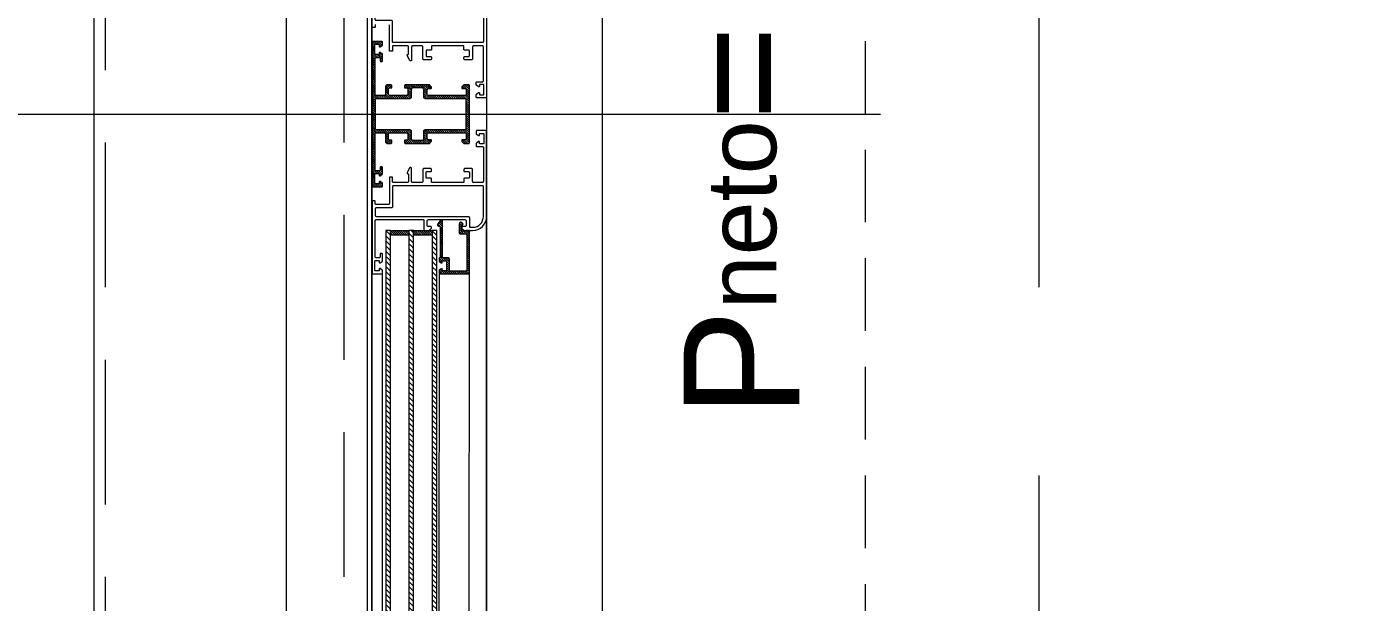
# Model space of a CAD drawing. Header units: feet. Extents: x 92587 to 97987, y -55119 to -48334.
# Drawn here: x 94591.7 to 94705.8, y -52699.6 to -52649.8 of the extents above; entities that cross this region are included whole.
import ezdxf

# ---------------------------------------------------------------- set-up
doc = ezdxf.new("R2010")
doc.units = ezdxf.units.FT
doc.header["$LTSCALE"] = 50
doc.header["$MEASUREMENT"] = 0
doc.linetypes.add('AXES', pattern=[2, 1.25, -0.25, 0.25, -0.25])
doc.linetypes.add('CACHE', pattern=[0.375, 0.25, -0.125])
doc.layers.get('0').update_dxf_attribs({"color": 8})
for name, color, linetype in [('AXES', 10, 'AXES'), ('BORD', 5, 'Continuous'), ('COTE 50ème', 1, 'Continuous')]:
    doc.layers.add(name, color=color, linetype=linetype)
for name, color, linetype, lineweight in [('BETON CACHE', 4, 'CACHE', 5), ('CONSOLE ISOL.', 214, 'Continuous', 15), ('EXISTANT BORD', 251, 'Continuous', 60), ('MACONNERIE COUPE', 7, 'Continuous', 30), ('WINDOWS', 21, 'Continuous', 5)]:
    doc.layers.add(name, color=color, linetype=linetype, lineweight=lineweight)
doc.styles.add('GENERATED_STYLE_1', font='arial.ttf')
doc.styles.add('RS_TXT_50', font='arial.ttf', dxfattribs={"height": 12.5})
doc.dimstyles.new('RS_50CM_LINEAIRE', dxfattribs={"dimscale": 5, "dimtxt": 12.5, "dimasz": 1.5, "dimexe": 1, "dimexo": 2.5, "dimgap": 1, "dimtad": 1, "dimdec": 1, "dimrnd": 0.5, "dimdsep": 46, "dimtxsty": 'RS_TXT_50', "dimblk1": 'ARCHTICK', "dimblk2": 'ARCHTICK', "dimsah": 1, "dimcen": 2.5, "dimdle": 1, "dimclrt": 4, "dimadec": 0, "dimazin": 2, "dimtfac": 1, "dimtdec": 1, "dimtix": 1, "dimtmove": 2, "dimatfit": 3, "dimfxl": 1, "dimtolj": 1, "dimtzin": 0, "dimarcsym": 0})
pattern_1 = [(135, (-46708.70849, -43852.52553), (-0.08838834765, -0.08838834765), [])]

# ---------------------------------------------------------------- blocks, each defined once
blk = doc.blocks.new('A$C1cd8c289')
at = {"layer": 'AXES', "lineweight": 5, "ltscale": 1.3}
blk.add_line((-30, -4150), (-30, -1058.41), dxfattribs=at)
blk = doc.blocks.new('DRITARE POS 2')
at = {"layer": 'WINDOWS'}
h = blk.add_hatch(dxfattribs=at)
h.set_pattern_fill('ANSI31', color=256, angle=450)
h.set_pattern_definition(pattern_1)
h.paths.add_polyline_path([(-9.61, -85.22, -0.414214), (-9.56, -85.16), (-9.26, -85.16, -0.414214), (-9.2, -85.22), (-9.2, -85.44, 1), (-9, -85.44), (-9, -84.9, 0.250765), (-9.02, -84.86), (-9.19, -84.74, 0.599022), (-9.28, -84.79), (-9.28, -84.87, -0.414214), (-9.33, -84.92), (-9.59, -84.92, -0.414214), (-9.65, -84.87), (-9.65, -84.08, -0.414214), (-9.59, -84.03), (-9.33, -84.03, -0.414214), (-9.28, -84.08), (-9.28, -84.19, 0.599022), (-9.19, -84.24), (-9.02, -84.13, 0.250765), (-9, -84.08), (-9, -83.84, 0.414214), (-9.05, -83.78), (-9.84, -83.78, 0.414214), (-9.89, -83.84), (-9.89, -90.06), (-9.89, -96.27, 0.414214), (-9.84, -96.33), (-9.05, -96.33, 0.414214), (-9, -96.27), (-9, -96.03, 0.250765), (-9.02, -95.98), (-9.19, -95.87, 0.599022), (-9.28, -95.92), (-9.28, -96.03, -0.414214), (-9.33, -96.08), (-9.59, -96.08, -0.414214), (-9.65, -96.03), (-9.65, -95.24, -0.414214), (-9.59, -95.19), (-9.33, -95.19, -0.414214), (-9.28, -95.24), (-9.28, -95.32, 0.599022), (-9.19, -95.37), (-9.02, -95.25, 0.250765), (-9, -95.21), (-9, -94.68, 1), (-9.2, -94.68), (-9.2, -94.89, -0.414214), (-9.26, -94.95), (-9.56, -94.95, -0.414214), (-9.61, -94.89), (-9.61, -91.72, -0.414214), (-9.56, -91.66), (-8.83, -91.66, -0.414214), (-8.74, -91.75), (-8.74, -92.41, 0.414214), (-8.55, -92.59), (-8.29, -92.59, 0.198912), (-8.25, -92.58), (-8.19, -92.52, 0.198912), (-8.18, -92.48), (-8.18, -92.37, 0.414214), (-8.23, -92.31), (-8.4, -92.31, -0.414214), (-8.46, -92.26), (-8.46, -91.75, -0.414214), (-8.36, -91.66), (-6.91, -91.66, -0.414214), (-6.81, -91.75), (-6.81, -92.26, -0.414214), (-6.87, -92.31), (-7.04, -92.31, 0.414214), (-7.09, -92.37), (-7.09, -92.48, 0.198912), (-7.08, -92.52), (-7.02, -92.58, 0.198912), (-6.98, -92.59), (-4.97, -92.59, 0.198912), (-4.93, -92.58), (-4.78, -92.42, 0.198912), (-4.76, -92.38), (-4.76, -92.31, 0.414214), (-4.82, -92.26), (-5, -92.26, -0.340481), (-5.13, -92.16), (-5.13, -91.75, -0.414214), (-5.04, -91.66), (-1.87, -91.66, -0.414214), (-1.77, -91.75), (-1.77, -92.16, -0.414214), (-1.87, -92.26), (-2.09, -92.26, 0.414214), (-2.15, -92.31), (-2.15, -92.38, 0.198912), (-2.13, -92.42), (-1.98, -92.58, 0.198912), (-1.94, -92.59), (-1.55, -92.59, 0.414214), (-1.49, -92.54), (-1.49, -90.06), (-1.49, -87.57, 0.414214), (-1.55, -87.52), (-1.94, -87.52, 0.198912), (-1.98, -87.53), (-2.13, -87.69, 0.198912), (-2.15, -87.73), (-2.15, -87.8, 0.414214), (-2.09, -87.85), (-1.87, -87.85, -0.414214), (-1.77, -87.95), (-1.77, -88.36, -0.414214), (-1.87, -88.45), (-5.04, -88.45, -0.414214), (-5.13, -88.36), (-5.13, -87.95, -0.340481), (-5, -87.85), (-4.82, -87.85, 0.414214), (-4.76, -87.8), (-4.76, -87.73, 0.198912), (-4.78, -87.69), (-4.93, -87.53, 0.198912), (-4.97, -87.52), (-6.98, -87.52, 0.198912), (-7.02, -87.53), (-7.08, -87.59, 0.198912), (-7.09, -87.63), (-7.09, -87.74, 0.414214), (-7.04, -87.8), (-6.87, -87.8, -0.414214), (-6.81, -87.85), (-6.81, -88.36, -0.414214), (-6.91, -88.45), (-8.36, -88.45, -0.414214), (-8.46, -88.36), (-8.46, -87.85, -0.414214), (-8.4, -87.8), (-8.23, -87.8, 0.414214), (-8.18, -87.74), (-8.18, -87.63, 0.198912), (-8.19, -87.59), (-8.25, -87.53, 0.198912), (-8.29, -87.52), (-8.55, -87.52, 0.414214), (-8.74, -87.7), (-8.74, -88.36, -0.414214), (-8.83, -88.45), (-9.56, -88.45, -0.414214), (-9.61, -88.39)])
h.paths.add_polyline_path([(-9.56, -88.73), (-6.63, -88.73), (-6.53, -88.64), (-6.53, -87.89), (-6.44, -87.8), (-5.51, -87.8), (-5.41, -87.89), (-5.41, -88.64), (-5.32, -88.73), (-1.83, -88.73), (-1.77, -88.79), (-1.77, -90.06), (-1.77, -91.32), (-1.83, -91.38), (-5.32, -91.38), (-5.41, -91.47), (-5.41, -92.22), (-5.51, -92.31), (-6.44, -92.31), (-6.53, -92.22), (-6.53, -91.47), (-6.63, -91.38), (-9.56, -91.38), (-9.61, -91.32), (-9.61, -90.06), (-9.61, -88.79)], flags=16)
at = {"layer": 'WINDOWS', "transparency": 33554559}
h = blk.add_hatch(dxfattribs=at)
h.set_pattern_fill('ANSI31', color=256, angle=450)
h.set_pattern_definition(pattern_1)
h.paths.add_polyline_path([(-1.49, -100.16), (-1.49, -100.1), (-1.74, -100.1), (-1.74, -100.16), (-2.09, -100.16, -0.414214), (-2.15, -100.1), (-2.15, -99.73, -0.247394), (-2.12, -99.68, 1.657435), (-2.37, -99.55), (-2.37, -100.29, 0.414214), (-2.28, -100.38), (-1.81, -100.38, -0.414214), (-1.72, -100.48), (-1.72, -103.52, -0.414214), (-1.81, -103.61), (-3.16, -103.61, -0.414214), (-3.22, -103.56), (-3.22, -102.55, 0.414214), (-3.31, -102.46), (-3.76, -102.46, -0.414214), (-3.81, -102.4), (-3.81, -99.26, 0.737396), (-3.98, -99.21), (-4.23, -99.57, 0.603122), (-4.15, -99.71), (-4.07, -99.71, -0.414214), (-4.02, -99.77), (-4.02, -102.46), (-4.06, -102.46, 0.414214), (-4.11, -102.51), (-4.11, -102.72, 0.250765), (-4.09, -102.76), (-3.92, -102.89, 0.599022), (-3.83, -102.85), (-3.83, -102.77, -0.414214), (-3.78, -102.72), (-3.51, -102.72, -0.414214), (-3.46, -102.77), (-3.46, -103.52, -0.414214), (-3.51, -103.58), (-3.78, -103.58, -0.414214), (-3.83, -103.52), (-3.83, -103.44, 0.599022), (-3.92, -103.4), (-4.09, -103.53, 0.250765), (-4.11, -103.58), (-4.11, -103.78, 0.414214), (-4.06, -103.84), (-1.55, -103.84, 0.414214), (-1.49, -103.78)])
at = {"layer": 'WINDOWS'}
h = blk.add_hatch(dxfattribs=at)
h.set_pattern_fill('ANSI31', color=140, scale=2.5, angle=450)
h.set_pattern_definition([(135, (-46708.9128, -43852.52553), (-0.2209708691, -0.2209708691), [])])
h.paths.add_polyline_path([(-8.71, -100.09), (-8.71, -167.42), (-8.31, -167.42), (-8.31, -100.09)])
h.paths.add_polyline_path([(-6.71, -100.09), (-6.71, -167.42), (-6.31, -167.42), (-6.31, -100.09)])
h.paths.add_polyline_path([(-4.71, -100.09), (-4.71, -167.42), (-4.31, -167.42), (-4.31, -100.09)])
at = {"layer": 'WINDOWS', "transparency": 33554559}
h = blk.add_hatch(dxfattribs=at)
h.set_pattern_fill('ANSI31', color=140, angle=450)
h.set_pattern_definition([(135, (-46708.90849, -43869.52553), (-0.08838834765, -0.08838834765), [])])
h.paths.add_polyline_path([(-6.71, -167.42), (-8.31, -167.42), (-8.31, -167.02), (-6.71, -167.02)])
h.paths.add_polyline_path([(-4.71, -167.42), (-6.31, -167.42), (-6.31, -167.02), (-4.71, -167.02)])
h.paths.add_polyline_path([(-6.71, -100.49), (-8.31, -100.49), (-8.31, -100.09), (-6.71, -100.09)])
h.paths.add_polyline_path([(-4.71, -100.49), (-6.31, -100.49), (-6.31, -100.09), (-4.71, -100.09)])
at = {"layer": 'WINDOWS', "color": 165, "linetype": 'CACHE'}
blk.add_line((-32.9, -180), (-32.9, 0), dxfattribs=at)
at = {"layer": 'WINDOWS', "color": 165}
blk.add_line((-61.99, -90.06), (34.01, -90.06), dxfattribs=at)
at = {"layer": 'WINDOWS'}
for p, q in [((-0.01, -168.52), (0, -98.92)), ((-9.89, -163.72), (-9.89, -103.78)), ((-9, -163.74), (-9, -103.78)), ((-4.11, -103.78), (-4.12, -163.74)), ((-1.5, -163.74), (-1.49, -103.78))]:
    blk.add_line(p, q, dxfattribs=at)
at = {"layer": 'WINDOWS', "color": 165}
for points in [[(-9.9, 0), (-9.9, -180), (-33.9, -180), (-33.9, 0)], [(-10.3, -179.6), (-10.3, -0.4), (-9.9, 0), (-9.9, -180)], [(0, 0), (0, -180), (10, -180), (10, 0)]]:
    blk.add_lwpolyline(points, close=True, dxfattribs=at)
at = {"layer": 'WINDOWS'}
for points in [[(-9.9, -180), (-9.9, 0), (0, 0), (0, -180)], [(-1.77, -90.06), (-1.77, -88.79), (-1.83, -88.73), (-5.32, -88.73), (-5.41, -88.64), (-5.41, -87.89), (-5.51, -87.8), (-6.44, -87.8), (-6.53, -87.89), (-6.53, -88.64), (-6.63, -88.73), (-9.56, -88.73), (-9.61, -88.79), (-9.61, -90.06), (-9.61, -91.32), (-9.56, -91.38), (-6.63, -91.38), (-6.53, -91.47), (-6.53, -92.22), (-6.44, -92.31), (-5.51, -92.31), (-5.41, -92.22), (-5.41, -91.47), (-5.32, -91.38), (-1.83, -91.38), (-1.77, -91.32)]]:
    blk.add_lwpolyline(points, close=True, dxfattribs=at)
for points in [[(-9.61, -82.31), (-9.61, -82.51, -0.414214), (-9.67, -82.57), (-9.84, -82.57, -0.414214), (-9.89, -82.51), (-9.89, -76.34, -0.414214)], [(0, -81.23), (0, -88.58, -0.414214), (-0.06, -88.64), (-0.84, -88.64, -0.414214), (-0.9, -88.58), (-0.9, -88.38, -0.250765), (-0.87, -88.33), (-0.7, -88.2, -0.599022), (-0.62, -88.24), (-0.62, -88.34, 0.414214), (-0.56, -88.39), (-0.3, -88.39, 0.414214), (-0.24, -88.34), (-0.24, -87.55, 0.414214), (-0.3, -87.5), (-0.56, -87.5, 0.414214), (-0.62, -87.55), (-0.62, -87.65, -0.599022), (-0.7, -87.69), (-0.87, -87.56, -0.250765), (-0.9, -87.52), (-0.9, -87.31, -0.414214), (-0.84, -87.26), (-0.34, -87.26, 0.414214), (-0.28, -87.2), (-0.28, -84.25, 0.414214), (-0.37, -84.16), (-1.12, -84.16, 0.414214), (-1.21, -84.25), (-1.21, -85.28, -0.414214), (-1.31, -85.37), (-1.87, -85.37, -0.414214), (-1.96, -85.28), (-1.96, -85.15, -0.414214), (-1.9, -85.09), (-1.55, -85.09, 0.414214), (-1.49, -85.03), (-1.49, -84.59, 0.414214), (-1.55, -84.53), (-1.9, -84.53, -0.414214), (-1.96, -84.47), (-1.96, -84.21, 0.414214), (-2.02, -84.16), (-4.7, -84.16, 0.414214), (-4.76, -84.21), (-4.76, -84.47, -0.414214), (-4.82, -84.53), (-5.17, -84.53, 0.414214), (-5.23, -84.59), (-5.23, -85.03, 0.414214), (-5.17, -85.09), (-4.82, -85.09, -0.414214), (-4.76, -85.15), (-4.76, -85.28, -0.414214), (-4.85, -85.37), (-5.41, -85.37, -0.414214), (-5.51, -85.28), (-5.51, -84.25, 0.414214), (-5.6, -84.16), (-6.38, -84.16, 0.414214), (-6.48, -84.25), (-6.48, -85.37, -0.809546), (-6.66, -85.41), (-6.85, -84.98, -0.543142), (-6.79, -84.9, 0.414214), (-6.74, -84.85), (-6.74, -84.25, 0.414214), (-6.83, -84.16), (-8.06, -84.16, 0.414214), (-8.12, -84.21), (-8.12, -84.57, -0.414214), (-8.18, -84.62), (-8.34, -84.62, -0.414214), (-8.4, -84.57), (-8.4, -82.35, 0.414214)]]:
    blk.add_lwpolyline(points, format="xyb", dxfattribs=at)
for points in [[(-1.49, -80.39, -0.414214), (-1.4, -80.29), (-1.18, -80.29), (-1.18, -80.29, -0.414214), (-0.28, -81.23), (-0.28, -83.82, -0.414214), (-0.34, -83.88), (-8.06, -83.88, -0.414214), (-8.12, -83.82), (-8.12, -82.07, 0.414214), (-8.21, -81.97), (-9.52, -81.97, -0.414214), (-9.61, -81.88), (-9.61, -81.32, -0.414214), (-9.52, -81.23), (-1.59, -81.23, 0.414214), (-1.49, -81.13)], [(-1.49, -90.06), (-1.49, -87.57, 0.414214), (-1.55, -87.52), (-1.94, -87.52, 0.198912), (-1.98, -87.53), (-2.13, -87.69, 0.198912), (-2.15, -87.73), (-2.15, -87.8, 0.414214), (-2.09, -87.85), (-1.87, -87.85, -0.414214), (-1.77, -87.95), (-1.77, -88.36, -0.414214), (-1.87, -88.45), (-5.04, -88.45, -0.414214), (-5.13, -88.36), (-5.13, -87.95, -0.340481), (-5, -87.85), (-4.82, -87.85, 0.414214), (-4.76, -87.8), (-4.76, -87.73, 0.198912), (-4.78, -87.69), (-4.93, -87.53, 0.198912), (-4.97, -87.52), (-6.98, -87.52, 0.198912), (-7.02, -87.53), (-7.08, -87.59, 0.198912), (-7.09, -87.63), (-7.09, -87.74, 0.414214), (-7.04, -87.8), (-6.87, -87.8, -0.414214), (-6.81, -87.85), (-6.81, -88.36, -0.414214), (-6.91, -88.45), (-8.36, -88.45, -0.414214), (-8.46, -88.36), (-8.46, -87.85, -0.414214), (-8.4, -87.8), (-8.23, -87.8, 0.414214), (-8.18, -87.74), (-8.18, -87.63, 0.198912), (-8.19, -87.59), (-8.25, -87.53, 0.198912), (-8.29, -87.52), (-8.55, -87.52, 0.414214), (-8.74, -87.7), (-8.74, -88.36, -0.414214), (-8.83, -88.45), (-9.56, -88.45, -0.414214), (-9.61, -88.39), (-9.61, -85.22, -0.414214), (-9.56, -85.16), (-9.26, -85.16, -0.414214), (-9.2, -85.22), (-9.2, -85.44, 1), (-9, -85.44), (-9, -84.9, 0.250765), (-9.02, -84.86), (-9.19, -84.74, 0.599022), (-9.28, -84.79), (-9.28, -84.87, -0.414214), (-9.33, -84.92), (-9.59, -84.92, -0.414214), (-9.65, -84.87), (-9.65, -84.08, -0.414214), (-9.59, -84.03), (-9.33, -84.03, -0.414214), (-9.28, -84.08), (-9.28, -84.19, 0.599022), (-9.19, -84.24), (-9.02, -84.13, 0.250765), (-9, -84.08), (-9, -83.84, 0.414214), (-9.05, -83.78), (-9.84, -83.78, 0.414214), (-9.89, -83.84), (-9.89, -90.06), (-9.89, -96.27, 0.414214), (-9.84, -96.33), (-9.05, -96.33, 0.414214), (-9, -96.27), (-9, -96.03, 0.250765), (-9.02, -95.98), (-9.19, -95.87, 0.599022), (-9.28, -95.92), (-9.28, -96.03, -0.414214), (-9.33, -96.08), (-9.59, -96.08, -0.414214), (-9.65, -96.03), (-9.65, -95.24, -0.414214), (-9.59, -95.19), (-9.33, -95.19, -0.414214), (-9.28, -95.24), (-9.28, -95.32, 0.599022), (-9.19, -95.37), (-9.02, -95.25, 0.250765), (-9, -95.21), (-9, -94.68, 1), (-9.2, -94.68), (-9.2, -94.89, -0.414214), (-9.26, -94.95), (-9.56, -94.95, -0.414214), (-9.61, -94.89), (-9.61, -91.72, -0.414214), (-9.56, -91.66), (-8.83, -91.66, -0.414214), (-8.74, -91.75), (-8.74, -92.41, 0.414214), (-8.55, -92.59), (-8.29, -92.59, 0.198912), (-8.25, -92.58), (-8.19, -92.52, 0.198912), (-8.18, -92.48), (-8.18, -92.37, 0.414214), (-8.23, -92.31), (-8.4, -92.31, -0.414214), (-8.46, -92.26), (-8.46, -91.75, -0.414214), (-8.36, -91.66), (-6.91, -91.66, -0.414214), (-6.81, -91.75), (-6.81, -92.26, -0.414214), (-6.87, -92.31), (-7.04, -92.31, 0.414214), (-7.09, -92.37), (-7.09, -92.48, 0.198912), (-7.08, -92.52), (-7.02, -92.58, 0.198912), (-6.98, -92.59), (-4.97, -92.59, 0.198912), (-4.93, -92.58), (-4.78, -92.42, 0.198912), (-4.76, -92.38), (-4.76, -92.31, 0.414214), (-4.82, -92.26), (-5, -92.26, -0.340481), (-5.13, -92.16), (-5.13, -91.75, -0.414214), (-5.04, -91.66), (-1.87, -91.66, -0.414214), (-1.77, -91.75), (-1.77, -92.16, -0.414214), (-1.87, -92.26), (-2.09, -92.26, 0.414214), (-2.15, -92.31), (-2.15, -92.38, 0.198912), (-2.13, -92.42), (-1.98, -92.58, 0.198912), (-1.94, -92.59), (-1.55, -92.59, 0.414214), (-1.49, -92.54)], [(0, -91.53, 0.414214), (-0.06, -91.47), (-0.84, -91.47, 0.414214), (-0.9, -91.53), (-0.9, -91.74, 0.250765), (-0.87, -91.78), (-0.7, -91.91, 0.599022), (-0.62, -91.87), (-0.62, -91.77, -0.414214), (-0.56, -91.72), (-0.3, -91.72, -0.414214), (-0.24, -91.77), (-0.24, -92.56, -0.414214), (-0.3, -92.61), (-0.56, -92.61, -0.414214), (-0.62, -92.56), (-0.62, -92.46, 0.599022), (-0.7, -92.42), (-0.87, -92.55, 0.250765), (-0.9, -92.59), (-0.9, -92.8, 0.414214), (-0.84, -92.86), (-0.34, -92.86, -0.414214), (-0.28, -92.91), (-0.28, -95.86, -0.414214), (-0.37, -95.95), (-1.12, -95.95, -0.414214), (-1.21, -95.86), (-1.21, -94.83, 0.414214), (-1.31, -94.74), (-1.87, -94.74, 0.414214), (-1.96, -94.83), (-1.96, -94.96, 0.414214), (-1.9, -95.02), (-1.55, -95.02, -0.414214), (-1.49, -95.08), (-1.49, -95.52, -0.414214), (-1.55, -95.58), (-1.9, -95.58, 0.414214), (-1.96, -95.64), (-1.96, -95.9, -0.414214), (-2.02, -95.95), (-4.7, -95.95, -0.414214), (-4.76, -95.9), (-4.76, -95.64, 0.414214), (-4.82, -95.58), (-5.17, -95.58, -0.414214), (-5.23, -95.52), (-5.23, -95.08, -0.414214), (-5.17, -95.02), (-4.82, -95.02, 0.414214), (-4.76, -94.96), (-4.76, -94.83, 0.414214), (-4.85, -94.74), (-5.41, -94.74, 0.414214), (-5.51, -94.83), (-5.51, -95.86, -0.414214), (-5.6, -95.95), (-6.38, -95.95, -0.414214), (-6.48, -95.86), (-6.48, -94.74, 0.809546), (-6.66, -94.7), (-6.85, -95.13, 0.543142), (-6.79, -95.21, -0.414214), (-6.74, -95.26), (-6.74, -95.86, -0.414214), (-6.83, -95.95), (-8.06, -95.95, -0.414214), (-8.12, -95.9), (-8.12, -95.54, 0.414214), (-8.18, -95.49), (-8.34, -95.49, 0.414214), (-8.4, -95.54), (-8.4, -97.76, -0.414214), (-8.49, -97.86), (-9.56, -97.86, -0.414214), (-9.61, -97.8), (-9.61, -97.6, 0.414214), (-9.67, -97.54), (-9.84, -97.54, 0.414214), (-9.89, -97.6), (-9.89, -103.78, 0.414214), (-9.84, -103.83), (-9.05, -103.83, 0.414214), (-9, -103.78), (-9, -103.57, 0.250765), (-9.02, -103.52), (-9.19, -103.39, 0.599022), (-9.28, -103.44), (-9.28, -103.53, -0.414214), (-9.33, -103.59), (-9.59, -103.59, -0.414214), (-9.65, -103.53), (-9.65, -102.75, -0.414214), (-9.59, -102.69), (-9.33, -102.69, -0.414214), (-9.28, -102.75), (-9.28, -102.84, 0.599022), (-9.19, -102.89), (-9.02, -102.76, 0.250765), (-9, -102.71), (-9, -102.13, 0.414214), (-9.05, -102.08), (-9.15, -102.08, 0.414214), (-9.2, -102.13), (-9.2, -102.39, -0.414214), (-9.26, -102.45), (-9.56, -102.45, -0.414214), (-9.61, -102.39), (-9.61, -99.22, -0.414214), (-9.56, -99.16), (-5.47, -99.16, -0.414214), (-5.41, -99.22), (-5.41, -100.04, 0.414214), (-5.36, -100.1), (-4.97, -100.1, 0.198912), (-4.93, -100.08), (-4.78, -99.93, 0.198912), (-4.76, -99.89), (-4.76, -99.82, 0.414214), (-4.82, -99.76), (-5.04, -99.76, -0.414214), (-5.13, -99.67), (-5.13, -99.26, -0.414214), (-5.04, -99.16), (-1.87, -99.16, -0.414214), (-1.77, -99.26), (-1.77, -99.67, -0.414214), (-1.87, -99.76), (-2.09, -99.76, 0.414214), (-2.15, -99.82), (-2.15, -99.89, 0.198912), (-2.13, -99.93), (-1.98, -100.08, 0.198912), (-1.94, -100.1), (-1.21, -100.1, 0.414214), (0, -98.88)], [(-1.49, -99.72, 0.414214), (-1.4, -99.82), (-1.18, -99.82), (-1.18, -99.82, 0.414214), (-0.28, -98.88), (-0.28, -96.29, 0.414214), (-0.34, -96.23), (-8.06, -96.23, 0.414214), (-8.12, -96.29), (-8.12, -98.04, -0.414214), (-8.21, -98.14), (-9.52, -98.14, 0.414214), (-9.61, -98.23), (-9.61, -98.79, 0.414214), (-9.52, -98.88), (-1.59, -98.88, -0.414214), (-1.49, -98.98)], [(-1.74, -100.16), (-2.09, -100.16, -0.414214), (-2.15, -100.1), (-2.15, -99.73, -0.247394), (-2.12, -99.68, 1.657435), (-2.37, -99.55), (-2.37, -100.29, 0.414214), (-2.28, -100.38), (-1.81, -100.38, -0.414214), (-1.72, -100.48), (-1.72, -103.52, -0.414214), (-1.81, -103.61), (-3.16, -103.61, -0.414214), (-3.22, -103.56), (-3.22, -102.55, 0.414214), (-3.31, -102.46), (-3.76, -102.46, -0.414214), (-3.81, -102.4), (-3.81, -99.26, 0.737396), (-3.98, -99.21), (-4.23, -99.57, 0.603122), (-4.15, -99.71), (-4.07, -99.71, -0.414214), (-4.02, -99.77), (-4.02, -102.46), (-4.06, -102.46, 0.414214), (-4.11, -102.51), (-4.11, -102.72, 0.250765), (-4.09, -102.76), (-3.92, -102.89, 0.599022), (-3.83, -102.85), (-3.83, -102.77, -0.414214), (-3.78, -102.72), (-3.51, -102.72, -0.414214), (-3.46, -102.77), (-3.46, -103.52, -0.414214), (-3.51, -103.58), (-3.78, -103.58, -0.414214), (-3.83, -103.52), (-3.83, -103.44, 0.599022), (-3.92, -103.4), (-4.09, -103.53, 0.250765), (-4.11, -103.58), (-4.11, -103.78, 0.414214), (-4.06, -103.84), (-1.55, -103.84, 0.414214), (-1.49, -103.78), (-1.49, -100.16), (-1.49, -100.1), (-1.74, -100.1)]]:
    blk.add_lwpolyline(points, format="xyb", close=True, dxfattribs=at)
at = {"layer": 'WINDOWS', "color": 140}
for points in [[(-8.71, -100.09), (-8.71, -167.42), (-8.31, -167.42), (-8.31, -100.09)], [(-6.71, -100.49), (-8.31, -100.49), (-8.31, -100.09), (-6.71, -100.09)], [(-6.71, -100.09), (-6.71, -167.42), (-6.31, -167.42), (-6.31, -100.09)], [(-4.71, -100.49), (-6.31, -100.49), (-6.31, -100.09), (-4.71, -100.09)], [(-4.71, -100.09), (-4.71, -167.42), (-4.31, -167.42), (-4.31, -100.09)]]:
    blk.add_lwpolyline(points, close=True, dxfattribs=at)
at = {"layer": 'WINDOWS', "color": 165, "insert": (27.15, -116.22), "char_height": 10, "attachment_point": 7, "rotation": 90, "style": 'GENERATED_STYLE_1'}
blk.add_mtext('\\A1;\\pt0;P{\\H0.6x;neto}= 0', dxfattribs=at)
blk = doc.blocks.new('_ArchTick')
at = {"color": 0, "linetype": 'ByBlock', "const_width": 0.15}
blk.add_lwpolyline([(-0.5, -0.5), (0.5, 0.5)], dxfattribs=at)
blk = doc.blocks.new('*D1765')
at = {"layer": 'COTE 50ème', "color": 0, "lineweight": -2, "ltscale": 0.5, "transparency": 16777216}
for p, q in [((94444.11, -52752.36), (94444.11, -52562.36)), ((94601.61, -52567.36), (94439.11, -52567.36)), ((94601.61, -52747.36), (94439.11, -52747.36))]:
    blk.add_line(p, q, dxfattribs=at)
at = {"layer": 'Defpoints', "color": 0, "ltscale": 0.5, "transparency": 16777216}
for p in [(94444.11, -52567.36), (94614.11, -52567.36), (94614.11, -52747.36)]:
    blk.add_point(p, dxfattribs=at)
at = {"layer": 'COTE 50ème', "color": 0, "lineweight": -2, "ltscale": 0.5, "transparency": 16777216, "xscale": 7.5, "yscale": 7.5, "zscale": 7.5}
for p, rotation in [((94444.11, -52567.36), 90), ((94444.11, -52747.36), 270)]:
    blk.add_blockref('_ArchTick', p, dxfattribs=dict(at, rotation=rotation))
at = {"layer": 'COTE 50ème', "color": 4, "lineweight": 5, "ltscale": 0.5, "transparency": 16777216, "char_height": 12.5, "attachment_point": 5, "rotation": 90, "style": 'RS_TXT_50'}
for s, insert in [('\\A1;180', (94432.73, -52657.36)), ('\\A1;240', (94455.49, -52657.36))]:
    blk.add_mtext(s, dxfattribs=dict(at, insert=insert))
blk = doc.blocks.new('*D1774')
at = {"layer": 'COTE 50ème', "color": 0, "lineweight": -2, "ltscale": 0.5, "transparency": 16777216}
for p, q in [((94364.11, -54127.36), (94364.11, -52117.36)), ((94501.61, -52122.36), (94359.11, -52122.36)), ((94601.61, -54122.36), (94359.11, -54122.36))]:
    blk.add_line(p, q, dxfattribs=at)
at = {"layer": 'Defpoints', "color": 0, "ltscale": 0.5, "transparency": 16777216}
for p in [(94364.11, -52122.36), (94514.11, -52122.36), (94614.11, -54122.36)]:
    blk.add_point(p, dxfattribs=at)
at = {"layer": 'COTE 50ème', "color": 0, "lineweight": -2, "ltscale": 0.5, "transparency": 16777216, "xscale": 7.5, "yscale": 7.5, "zscale": 7.5}
for p, rotation in [((94364.11, -52122.36), 90), ((94364.11, -54122.36), 270)]:
    blk.add_blockref('_ArchTick', p, dxfattribs=dict(at, rotation=rotation))
at = {"layer": 'COTE 50ème', "color": 4, "lineweight": 5, "ltscale": 0.5, "transparency": 16777216, "insert": (94352.73, -53122.36), "char_height": 12.5, "attachment_point": 5, "rotation": 90, "style": 'RS_TXT_50'}
blk.add_mtext('\\A1;2000', dxfattribs=at)
blk = doc.blocks.new('*D1776')
at = {"layer": 'COTE 50ème', "color": 0, "lineweight": -2, "ltscale": 0.5, "transparency": 16777216}
for p, q in [((94324.11, -52052.36), (94324.11, -54192.36)), ((94601.61, -52057.36), (94319.11, -52057.36)), ((94711.61, -54187.36), (94319.11, -54187.36))]:
    blk.add_line(p, q, dxfattribs=at)
at = {"layer": 'Defpoints', "color": 0, "ltscale": 0.5, "transparency": 16777216}
for p in [(94614.11, -52057.36), (94324.11, -54187.36), (94724.11, -54187.36)]:
    blk.add_point(p, dxfattribs=at)
at = {"layer": 'COTE 50ème', "color": 0, "lineweight": -2, "ltscale": 0.5, "transparency": 16777216, "xscale": 7.5, "yscale": 7.5, "zscale": 7.5}
for p, rotation in [((94324.11, -52057.36), 90), ((94324.11, -54187.36), 270)]:
    blk.add_blockref('_ArchTick', p, dxfattribs=dict(at, rotation=rotation))
at = {"layer": 'COTE 50ème', "color": 4, "lineweight": 5, "ltscale": 0.5, "transparency": 16777216, "insert": (94312.72, -53122.36), "char_height": 12.5, "attachment_point": 5, "rotation": 90, "style": 'RS_TXT_50'}
blk.add_mtext('\\A1;2130', dxfattribs=at)

msp = doc.modelspace()

# ---------------------------------------------------------------- linework, layer by layer
at = {"layer": 'BETON CACHE', "lineweight": 5, "ltscale": 0.5}
for points in [[(94614.11, -54122.36), (96814.11, -54122.36), (96814.11, -52057.36), (94614.11, -52057.36)], [(94664.11, -54072.36), (96764.11, -54072.36), (96764.11, -52107.36), (94664.11, -52107.36)]]:
    msp.add_lwpolyline(points, close=True, dxfattribs=at)
at = {"layer": 'BORD', "lineweight": 5, "ltscale": 0.5}
msp.add_lwpolyline([(96814.11, -53782.36), (96814.11, -52462.36), (96914.11, -52462.36), (96914.11, -52122.36), (96814.11, -52122.36), (96814.11, -52057.36), (94614.11, -52057.36), (94614.11, -52122.36), (94514.11, -52122.36), (94514.11, -52462.36), (94614.11, -52462.36), (94614.11, -53782.36)], dxfattribs=at)
at = {"layer": 'CONSOLE ISOL.'}
msp.add_lwpolyline([(95309.11, -52902.36), (95319.11, -52902.36), (95319.11, -52632.36), (95484.11, -52632.36), (95484.11, -52552.36), (95566.61, -52552.36), (95566.61, -52057.36), (94614.11, -52057.36), (94614.11, -52122.36), (94514.11, -52122.36), (94514.11, -52462.36), (94614.11, -52462.36), (94614.11, -53122.36), (95309.11, -53122.36)], close=True, dxfattribs=at)
at = {"layer": 'EXISTANT BORD', "linetype": 'CACHE', "lineweight": 13}
msp.add_lwpolyline([(94144.11, -53372.36), (94619.11, -53372.36), (94619.11, -52087.36), (94144.11, -52087.36)], close=True, dxfattribs=at)

# ---------------------------------------------------------------- block references
at = {"lineweight": 5}
msp.add_blockref('DRITARE POS 2', (94631.41, -52567.36), dxfattribs=at)
at = {"layer": 'MACONNERIE COUPE', "lineweight": 5, "ltscale": 0.5}
msp.add_blockref('A$C1cd8c289', (94709.11, -50862.36), dxfattribs=at)

# ---------------------------------------------------------------- dimensions: what is measured, and where the dimension line sits
at = {"layer": 'COTE 50ème', "lineweight": 5, "ltscale": 0.5}
for base, p1, p2, picture, middle in [((94324.11, -54187.36), (94614.11, -52057.36), (94724.11, -54187.36), '*D1776', (94312.72, -53122.36)), ((94364.11, -52122.36), (94614.11, -54122.36), (94514.11, -52122.36), '*D1774', (94352.73, -53122.36))]:
    dim = msp.add_linear_dim(base=base, p1=p1, p2=p2, angle=90, dimstyle='RS_50CM_LINEAIRE', dxfattribs=at)
    dim.commit()
    dim.dimension.update_dxf_attribs({"geometry": picture, "text_midpoint": middle})
dim = msp.add_linear_dim(base=(94444.11, -52567.36), p1=(94614.11, -52747.36), p2=(94614.11, -52567.36), angle=90, text='<>\\X240', dimstyle='RS_50CM_LINEAIRE', dxfattribs=at)
dim.commit()
dim.dimension.update_dxf_attribs({"geometry": '*D1765', "text_midpoint": (94444.11, -52657.36)})

doc.saveas('drawing.dxf')
